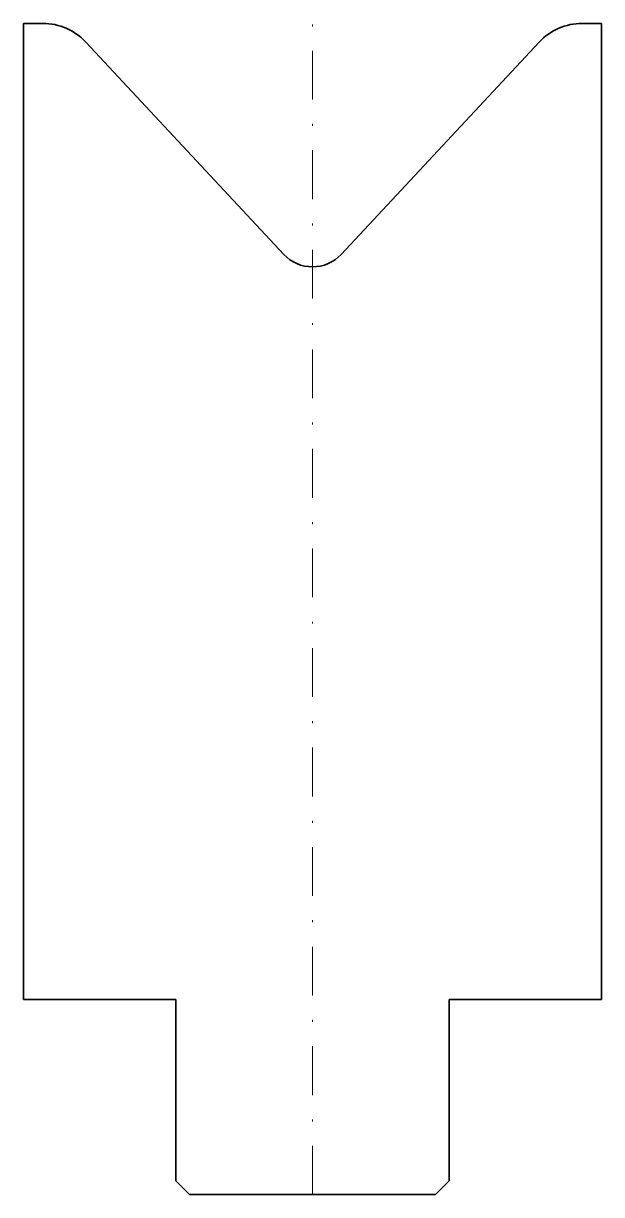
# Model space of a CAD drawing. Header units: millimetres. Extents: x -14.8 to 14.8, y -60 to 0.
import ezdxf

# ---------------------------------------------------------------- set-up
doc = ezdxf.new("R2010")
doc.units = ezdxf.units.MM
doc.header["$LTSCALE"] = 5
doc.linetypes.add('AUSGEZOGEN', pattern=[0])
doc.linetypes.add('DASHDOT', pattern=[1, 0.5, -0.25, 0, -0.25])
doc.layers.add('2', color=7, linetype='Continuous')
doc.layers.add('5', color=3, linetype='Continuous', true_color=0x00ff00)

msp = doc.modelspace()

# ---------------------------------------------------------------- linework, layer by layer
at = {"layer": '2', "color": 7, "linetype": 'AUSGEZOGEN', "lineweight": 35}
for p, q in [((-14.8, -50), (-14.8, 0)), ((-14.8, 0), (-13.804, 0)), ((13.804, 0), (14.8, 0)), ((14.8, 0), (14.8, -50)), ((-11.61, -0.954), (-1.463, -11.836)), ((1.463, -11.836), (11.61, -0.954)), ((-7, -50), (-14.8, -50)), ((-7, -59.3), (-7, -50)), ((14.8, -50), (7, -50)), ((7, -50), (7, -59.3)), ((-6.3, -60), (-7, -59.3)), ((7, -59.3), (6.3, -60)), ((6.3, -60), (-6.3, -60))]:
    msp.add_line(p, q, dxfattribs=at)
for centre, radius, start, end in [((-13.804, -3), 3, 43, 90), ((13.804, -3), 3, 90, 137), ((0, -10.472), 2, 223, 317)]:
    msp.add_arc(centre, radius, start, end, dxfattribs=at)
at = {"layer": '5', "color": 3, "linetype": 'DASHDOT', "lineweight": 18, "true_color": 0x00ff00}
msp.add_line((0, -60), (0, 0), dxfattribs=at)

doc.saveas('drawing.dxf')
